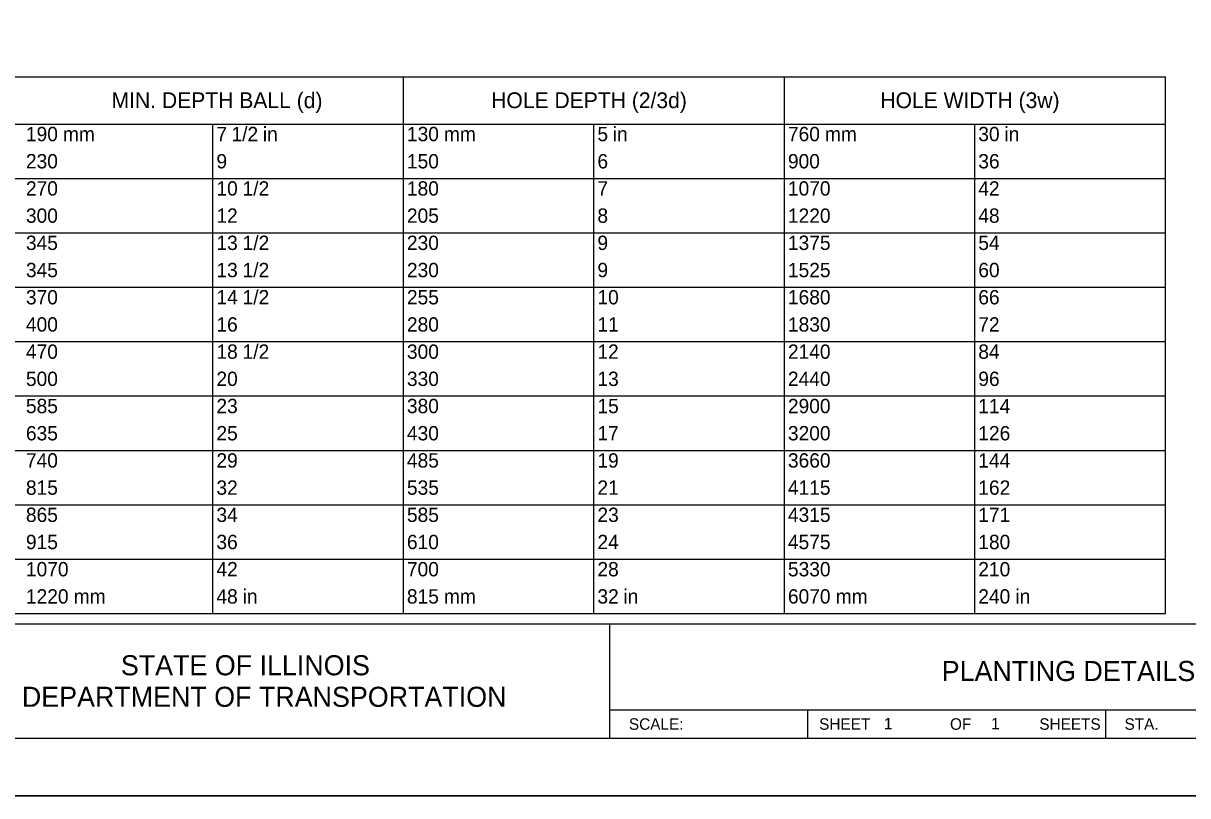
# Model space of a CAD drawing. Extents: x 0 to 2.83, y 0 to 1.83.
# Drawn here: x 1.305 to 2.151, y 0 to 0.561 of the extents above; entities that cross this region are included whole.
import ezdxf

# ---------------------------------------------------------------- set-up
doc = ezdxf.new("R2010")
doc.units = 0
for name, color, linetype in [('RD_Pr_Roadway_Notes', 7, 'Continuous'), ('SH_General_Details', 7, 'Continuous'), ('SH_Printer_Plotting_Border', 7, 'Continuous')]:
    doc.layers.add(name, color=color, linetype=linetype)

msp = doc.modelspace()

# ---------------------------------------------------------------- linework, layer by layer
at = {"layer": 'RD_Pr_Roadway_Notes'}
for p, q in [((0.19733, 0.52246), (2.13507, 0.52246)), ((1.58144, 0.13236), (1.58144, 0.52246)), ((1.8583, 0.13236), (1.8583, 0.52246)), ((2.13507, 0.13236), (2.13507, 0.52246)), ((0.19733, 0.48808), (2.13507, 0.48808)), ((1.44301, 0.13236), (1.44301, 0.48808)), ((1.71987, 0.13236), (1.71987, 0.48808)), ((1.99664, 0.13236), (1.99664, 0.48808)), ((0.19733, 0.44855), (2.13507, 0.44855)), ((0.19733, 0.40903), (2.13507, 0.40903)), ((0.19733, 0.36951), (2.13507, 0.36951)), ((0.19733, 0.32998), (2.13507, 0.32998)), ((0.19733, 0.29046), (2.13507, 0.29046)), ((0.19733, 0.25093), (2.13507, 0.25093)), ((0.19733, 0.21141), (2.13507, 0.21141)), ((0.19733, 0.17189), (2.13507, 0.17189)), ((0.19733, 0.13236), (2.13507, 0.13236))]:
    msp.add_line(p, q, dxfattribs=at)
at = {"layer": 'SH_General_Details'}
for p, q in [((0.16667, 0.125), (2.79166, 0.125)), ((1.73118, 0.125), (1.73118, 0.04167)), ((1.73118, 0.0625), (2.37285, 0.0625)), ((1.87499, 0.0625), (1.87499, 0.04167)), ((2.09166, 0.0625), (2.09166, 0.04167)), ((2.83332, 0), (0, 0))]:
    msp.add_line(p, q, dxfattribs=at)
msp.add_lwpolyline([(0.16667, 1.79166), (2.79166, 1.79166), (2.79166, 0.04167), (0.16667, 0.04167)], close=True, dxfattribs=at)
at = {"layer": 'SH_Printer_Plotting_Border'}
msp.add_lwpolyline([(0, 0), (2.83332, 0), (2.83332, 1.83333), (0, 1.83333)], close=True, dxfattribs=at)

# ---------------------------------------------------------------- texts
at = {"layer": 'RD_Pr_Roadway_Notes'}
for s, height, p in [('MIN. DEPTH BALL (d)', 0.0114592, (1.36932, 0.49961)), ('HOLE DEPTH (2/3d)', 0.0114592, (1.64517, 0.49961)), ('HOLE WIDTH (3w)', 0.0114592, (1.92796, 0.49961)), ('190', 0.010417, (1.30708, 0.47558)), (' mm', 0.010417, (1.3301, 0.47558)), ('7', 0.01042, (1.44551, 0.47558)), (' 1/2', 0.010417, (1.45259, 0.47558)), (' in', 0.010417, (1.4754, 0.47558)), ('130', 0.010417, (1.58394, 0.47558)), (' mm', 0.010417, (1.60695, 0.47558)), ('5', 0.01042, (1.72237, 0.47558)), (' in', 0.010417, (1.72964, 0.47558)), ('760', 0.010417, (1.8608, 0.47558)), (' mm', 0.010417, (1.88381, 0.47558)), ('30', 0.010417, (1.99914, 0.47558)), (' in', 0.010417, (2.01428, 0.47558)), ('230', 0.010417, (1.30708, 0.45582)), ('9', 0.01042, (1.44551, 0.45582)), ('150', 0.010417, (1.58394, 0.45582)), ('6', 0.01042, (1.72237, 0.45582)), ('900', 0.010417, (1.8608, 0.45582)), ('36', 0.010417, (1.99914, 0.45582)), ('270', 0.010417, (1.30708, 0.43605)), ('10', 0.010417, (1.44551, 0.43605)), (' 1/2', 0.010417, (1.46065, 0.43605)), ('180', 0.010417, (1.58394, 0.43605)), ('7', 0.01042, (1.72237, 0.43605)), ('1070', 0.010417, (1.8608, 0.43605)), ('42', 0.010417, (1.99914, 0.43605)), ('300', 0.010417, (1.30708, 0.41629)), ('12', 0.010417, (1.44551, 0.41629)), ('205', 0.010417, (1.58394, 0.41629)), ('8', 0.01042, (1.72237, 0.41629)), ('1220', 0.010417, (1.8608, 0.41629)), ('48', 0.010417, (1.99914, 0.41629)), ('345', 0.010417, (1.30708, 0.39653)), ('13', 0.010417, (1.44551, 0.39653)), (' 1/2', 0.010417, (1.46065, 0.39653)), ('230', 0.010417, (1.58394, 0.39653)), ('9', 0.01042, (1.72237, 0.39653)), ('1375', 0.010417, (1.8608, 0.39653)), ('54', 0.010417, (1.99914, 0.39653)), ('345', 0.010417, (1.30708, 0.37677)), ('13', 0.010417, (1.44551, 0.37677)), (' 1/2', 0.010417, (1.46065, 0.37677)), ('230', 0.010417, (1.58394, 0.37677)), ('9', 0.01042, (1.72237, 0.37677)), ('1525', 0.010417, (1.8608, 0.37677)), ('60', 0.010417, (1.99914, 0.37677)), ('370', 0.010417, (1.30708, 0.35701)), ('14', 0.010417, (1.44551, 0.35701)), (' 1/2', 0.010417, (1.46065, 0.35701)), ('255', 0.010417, (1.58394, 0.35701)), ('10', 0.010417, (1.72237, 0.35701)), ('1680', 0.010417, (1.8608, 0.35701)), ('66', 0.010417, (1.99914, 0.35701)), ('400', 0.010417, (1.30708, 0.33724)), ('16', 0.010417, (1.44551, 0.33724)), ('280', 0.010417, (1.58394, 0.33724)), ('11', 0.010417, (1.72237, 0.33724)), ('1830', 0.010417, (1.8608, 0.33724)), ('72', 0.010417, (1.99914, 0.33724)), ('470', 0.010417, (1.30708, 0.31748)), ('18', 0.010417, (1.44551, 0.31748)), (' 1/2', 0.010417, (1.46065, 0.31748)), ('300', 0.010417, (1.58394, 0.31748)), ('12', 0.010417, (1.72237, 0.31748)), ('2140', 0.010417, (1.8608, 0.31748)), ('84', 0.010417, (1.99914, 0.31748)), ('500', 0.010417, (1.30708, 0.29772)), ('20', 0.010417, (1.44551, 0.29772)), ('330', 0.010417, (1.58394, 0.29772)), ('13', 0.010417, (1.72237, 0.29772)), ('2440', 0.010417, (1.8608, 0.29772)), ('96', 0.010417, (1.99914, 0.29772)), ('585', 0.010417, (1.30708, 0.27796)), ('23', 0.010417, (1.44551, 0.27796)), ('380', 0.010417, (1.58394, 0.27796)), ('15', 0.010417, (1.72237, 0.27796)), ('2900', 0.010417, (1.8608, 0.27796)), ('114', 0.010417, (1.99914, 0.27796)), ('635', 0.010417, (1.30708, 0.2582)), ('25', 0.010417, (1.44551, 0.2582)), ('430', 0.010417, (1.58394, 0.2582)), ('17', 0.010417, (1.72237, 0.2582)), ('3200', 0.010417, (1.8608, 0.2582)), ('126', 0.010417, (1.99914, 0.2582)), ('740', 0.010417, (1.30708, 0.23843)), ('29', 0.010417, (1.44551, 0.23843)), ('485', 0.010417, (1.58394, 0.23843)), ('19', 0.010417, (1.72237, 0.23843)), ('3660', 0.010417, (1.8608, 0.23843)), ('144', 0.010417, (1.99914, 0.23843)), ('815', 0.010417, (1.30708, 0.21867)), ('32', 0.010417, (1.44551, 0.21867)), ('535', 0.010417, (1.58394, 0.21867)), ('21', 0.010417, (1.72237, 0.21867)), ('4115', 0.010417, (1.8608, 0.21867)), ('162', 0.010417, (1.99914, 0.21867)), ('865', 0.010417, (1.30708, 0.19891)), ('34', 0.010417, (1.44551, 0.19891)), ('585', 0.010417, (1.58394, 0.19891)), ('23', 0.010417, (1.72237, 0.19891)), ('4315', 0.010417, (1.8608, 0.19891)), ('171', 0.010417, (1.99914, 0.19891)), ('915', 0.010417, (1.30708, 0.17915)), ('36', 0.010417, (1.44551, 0.17915)), ('610', 0.010417, (1.58394, 0.17915)), ('24', 0.010417, (1.72237, 0.17915)), ('4575', 0.010417, (1.8608, 0.17915)), ('180', 0.010417, (1.99914, 0.17915)), ('1070', 0.010417, (1.30708, 0.15939)), ('42', 0.010417, (1.44551, 0.15939)), ('700', 0.010417, (1.58394, 0.15939)), ('28', 0.010417, (1.72237, 0.15939)), ('5330', 0.010417, (1.8608, 0.15939)), ('210', 0.010417, (1.99914, 0.15939)), ('1220', 0.010417, (1.30708, 0.13962)), (' mm', 0.010417, (1.33797, 0.13962)), ('48', 0.010417, (1.44551, 0.13962)), (' in', 0.010417, (1.46065, 0.13962)), ('815', 0.010417, (1.58394, 0.13962)), (' mm', 0.010417, (1.60695, 0.13962)), ('32', 0.010417, (1.72237, 0.13962)), (' in', 0.010417, (1.73731, 0.13962)), ('6070', 0.010417, (1.8608, 0.13962)), (' mm', 0.010417, (1.89168, 0.13962)), ('240', 0.010417, (1.99914, 0.13962)), (' in', 0.010417, (2.02215, 0.13962))]:
    msp.add_text(s, height=height, dxfattribs=at).set_placement(p)
at = {"layer": 'SH_General_Details'}
for s, height, p in [('STATE OF ILLINOIS', 0.0145834, (1.37608, 0.0875)), ('PLANTING DETAILS', 0.0145833, (1.97258, 0.08332)), ('DEPARTMENT OF TRANSPORTATION', 0.0145834, (1.30415, 0.06459)), ('SCALE:          ', 0.0083333, (1.74528, 0.04792)), ('SHEET', 0.008333, (1.88349, 0.04792)), ('1', 0.00833, (1.9306, 0.04826)), ('OF', 0.008333, (1.97857, 0.04792)), ('1', 0.00833, (2.00852, 0.04826)), ('SHEETS', 0.008333, (2.0435, 0.04792)), ('STA.', 0.008333, (2.1054, 0.04792))]:
    msp.add_text(s, height=height, dxfattribs=at).set_placement(p)

doc.saveas('drawing.dxf')
